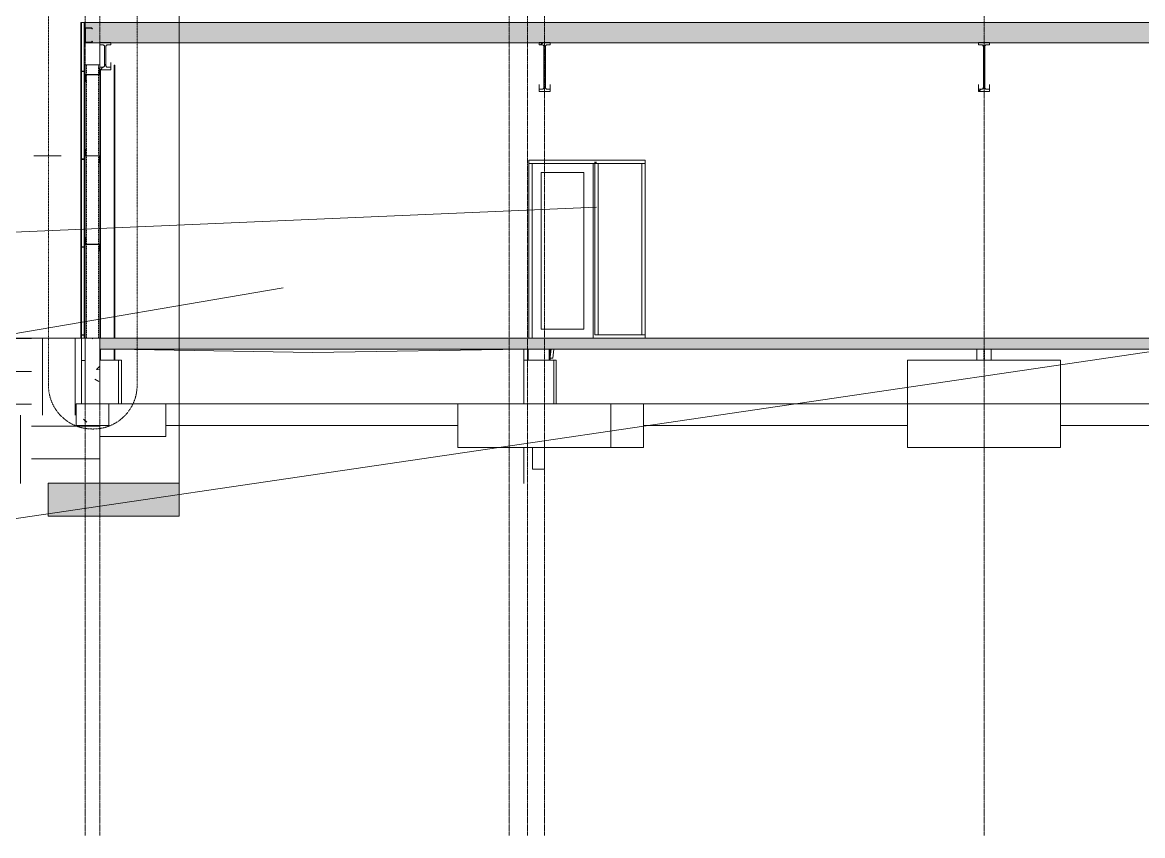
# Model space of a CAD drawing. Header units: inches. Extents: x 21386 to 98862, y -290 to 853.
# Drawn here: x 27884 to 28499, y -273 to 173 of the extents above; entities that cross this region are included whole.
import ezdxf

# ---------------------------------------------------------------- set-up
doc = ezdxf.new("R2010")
doc.units = ezdxf.units.IN
doc.header["$MEASUREMENT"] = 0
for name, pattern in [('Dash Dot 3_16_', [0.3125, 0.1875, -0.0625, 0, -0.0625]), ('Grid Line 1_2_', [0.875, 0.5, -0.125, 0.125, -0.125]), ('Hidden 1_8_', [0.1875, 0.125, -0.0625])]:
    doc.linetypes.add(name, pattern=pattern)
for name, color, linetype, lineweight in [('A-ANNO-IDEN', 131, 'Continuous', 9), ('A-ANNO-SYMB', 150, 'Continuous', 9), ('A-CLNG', 13, 'Continuous', 13), ('A-CLNG-PATT', 13, 'Continuous', 25), ('A-DETL', 90, 'Continuous', 70), ('A-DOOR', 31, 'Continuous', 13), ('A-FLOR', 192, 'Continuous', 13), ('A-FLOR-LEVL', 51, 'Continuous', 9), ('A-FLOR-PATT', 8, 'Continuous', 25), ('A-GLAZ-CURT', 52, 'Continuous', 13), ('A-GLAZ-CWMG', 51, 'Continuous', 13), ('A-WALL', 113, 'Continuous', 13), ('A-WALL-PATT', 111, 'Continuous', 25), ('C-TOPO', 7, 'Continuous', 13), ('E-POWR-CNDT', 130, 'Continuous', 13), ('G-ANNO-SYMB', 111, 'Continuous', 9), ('I-WALL', 2, 'Continuous', 13), ('L-SITE-WALL', 31, 'Continuous', 13), ('S-BEAM', 12, 'Continuous', 13), ('S-COLS', 52, 'Continuous', 13), ('S-FNDN', 32, 'Continuous', 13), ('S-GRID', 1, 'Continuous', 9)]:
    doc.layers.add(name, color=color, linetype=linetype, lineweight=lineweight)
pattern_1 = [(50, (22033.27, 107.706), (55.0854, -4.8198), [5.76, -63.36]), (355, (22033.27, 107.706), (-10.6557, 57.7685), [4.608, -50.688]), (100.451, (22037.863, 107.305), (44.4295, 52.9487), [4.895, -53.848]), (46.184, (22033.27, 123.066), (81.9644, -12.712), [8.64, -95.04]), (96.636, (22040.1, 122.01), (71.7815, 74.8124), [7.343, -80.772]), (351.184, (22033.27, 123.07), (71.782, 74.8124), [6.912, -76.032]), (21, (22040.95, 119.226), (45.842, -30.9215), [5.76, -63.36]), (326, (22040.95, 119.226), (18.687, 55.6915), [4.608, -50.688]), (71.451, (22044.77, 116.65), (64.529, 24.77), [4.895, -53.848]), (37.5, (22033.272, 107.706), (0.9339, 25.5668), [2.534, -47.539, 2.534, -48.922, -50.88]), (37.5, (22033.272, 107.706), (0.9339, 25.5668), [-101.53, 2.534, -48.346]), (7.5, (22033.272, 107.706), (20.20404, 30.2913), [2.534, -26.803, 2.534, -46.387, -19.392]), (7.5, (22033.272, 107.706), (20.20404, 30.2913), [-78.259, 2.534, -16.858]), (327.5, (22016.146, 107.706), (40.9978, -1.7324), [2.534, -16.666, 2.534, -57.37, -79.488]), (327.5, (22016.146, 107.706), (40.9978, -1.7324), [-79.104, 2.534, -76.954]), (317.5, (22008.466, 107.706), (44.7889, 7.6878), [2.534, -22.426, 2.534, -37.248, -56.448]), (317.5, (22008.466, 107.706), (44.7889, 7.6878), [-64.742, 2.534, -53.914])]
pattern_2 = [(45, (22033.272, 107.706), (-19.007, 19.007), []), (45, (22033.272, 136.506), (-19.007, 19.007), [])]

# ---------------------------------------------------------------- blocks, each defined once
blk = doc.blocks.new('Struct_Xcel_Sports Complex_rvt-2-Building Section - North_South looking East _ Clinic')
at = {"layer": 'A-FLOR-PATT', "lineweight": 9}
h = blk.add_hatch(dxfattribs=at)
h.set_pattern_fill('FP_25', color=256, style=0, pattern_type=2)
h.set_pattern_definition(pattern_1)
h.paths.add_polyline_path([(22104.33, -6), (22790.8, -6), (22790.8, 0), (20899.55, 0), (20899.55, -6), (21949.41, -6)], flags=0)
at = {"layer": 'A-WALL-PATT', "lineweight": 9}
h = blk.add_hatch(dxfattribs=at)
h.set_pattern_fill('FP_25', color=8, style=0, pattern_type=2)
h.set_pattern_definition(pattern_1)
h.paths.add_polyline_path([(20891.55, -36), (20899.55, -36), (20899.55, 0), (20891.55, 0), (20891.55, -1.69)], flags=0)
at = {"layer": 'S-FNDN', "lineweight": 9}
h = blk.add_hatch(dxfattribs=at)
h.set_pattern_fill('FP_25', color=8, style=0, pattern_type=2)
h.set_pattern_definition(pattern_1)
h.paths.add_polyline_path([(20886.55, -48), (20904.55, -48), (20904.55, -36), (20886.55, -36)], flags=0)
at = {"layer": 'A-FLOR', "color": 7}
for p, q in [((20899.55, 0), (20899.55, -6)), ((22790.8, 0), (20899.55, 0)), ((20899.55, -6), (22790.8, -6))]:
    blk.add_line(p, q, dxfattribs=at)
at = {"layer": 'A-FLOR', "color": 8, "lineweight": 9}
for p in [(20907.8, -6.13), (21132.3, -6)]:
    blk.add_line(p, (21016.43, -7.78), dxfattribs=at)
at = {"layer": 'L-SITE-WALL', "color": 7}
for p, q in [((20899.55, 0), (20891.55, 0)), ((20891.55, 0), (20891.55, -36)), ((20899.55, -36), (20899.55, 0)), ((20891.55, -36), (20899.55, -36))]:
    blk.add_line(p, q, dxfattribs=at)
at = {"layer": 'L-SITE-WALL', "color": 8, "lineweight": 9}
blk.add_line((21132.3, -36), (21132.3, -6), dxfattribs=at)
at = {"layer": 'S-FNDN', "color": 8, "lineweight": 9}
for p, q in [((20899.55, -12), (20909.8, -12)), ((20909.8, -12), (20909.8, -36)), ((20909.8, -12), (20911.55, -12)), ((20911.55, -36), (20911.55, -12)), ((21132.3, -12), (21148.8, -12)), ((21148.8, -12), (21150.05, -12)), ((21148.8, -36), (21148.8, -12)), ((21150.05, -36), (21150.05, -12)), ((21343.05, -12), (21427.05, -12)), ((21343.05, -36), (21343.05, -12)), ((21427.05, -36), (21427.05, -12)), ((20904.55, -36), (20935.8, -36)), ((20935.8, -36), (21096.05, -36)), ((20935.8, -54), (20935.8, -36)), ((21096.05, -36), (21180.05, -36)), ((21096.05, -36), (21096.05, -60)), ((21180.05, -36), (21198.05, -36)), ((21180.05, -60), (21180.05, -36)), ((21198.05, -36), (21343.05, -36)), ((21198.05, -60), (21198.05, -36)), ((21343.05, -60), (21343.05, -36)), ((21427.05, -36), (21343.05, -36)), ((21427.05, -36), (21584.3, -36)), ((21427.05, -60), (21427.05, -36)), ((21096.05, -48), (20935.8, -48)), ((21343.05, -48), (21198.05, -48)), ((21584.3, -48), (21427.05, -48)), ((20935.8, -54), (20899.55, -54)), ((21180.05, -60), (21096.05, -60)), ((21198.05, -60), (21180.05, -60)), ((21427.05, -60), (21343.05, -60))]:
    blk.add_line(p, q, dxfattribs=at)
at = {"layer": 'S-FNDN', "color": 7}
for p, q in [((20904.55, -36), (20886.55, -36)), ((20886.55, -36), (20886.55, -48)), ((20904.55, -48), (20904.55, -36)), ((20886.55, -48), (20904.55, -48))]:
    blk.add_line(p, q, dxfattribs=at)
blk = doc.blocks.new('W-Wide Flange-Column - B1_E-1528731-Building Section - North_South looking East _ Clinic')
at = {"layer": 'S-COLS', "color": 8, "linetype": 'Hidden 1_8_', "lineweight": 9}
for p, q in [((21384.9, -12), (21384.9, -6)), ((21385.21, -6), (21385.21, -12))]:
    blk.add_line(p, q, dxfattribs=at)
blk = doc.blocks.new('W-Wide Flange - 2_-3_ deep-V36-Building Section - North_South looking East _ Clinic')
at = {"layer": 'S-BEAM', "lineweight": 9}
h = blk.add_hatch(dxfattribs=at)
h.set_pattern_fill('FP_17', color=8, style=0, pattern_type=2)
h.set_pattern_definition(pattern_2)
h.paths.add_polyline_path([(21382.05, 135.4), (21388.05, 135.4), (21388.05, 136.76), (21386.12, 136.78), (21385.76, 136.96), (21385.52, 137.27), (21385.43, 137.65), (21385.45, 160.37), (21385.62, 160.73), (21385.93, 160.97), (21386.32, 161.06), (21388.05, 161.06), (21388.05, 162.42), (21382.05, 162.42), (21382.05, 161.06), (21383.99, 161.04), (21384.34, 160.87), (21384.59, 160.56), (21384.68, 160.17), (21384.66, 137.45), (21384.48, 137.1), (21384.17, 136.85), (21383.79, 136.76), (21382.05, 136.76)], flags=0)
at = {"layer": 'S-BEAM', "color": 7}
for p, q in [((21388.05, 162.42), (21382.05, 162.42)), ((21382.05, 162.42), (21382.05, 161.06)), ((21382.05, 161.06), (21383.79, 161.06)), ((21384.68, 160.17), (21384.68, 137.65)), ((21385.43, 137.65), (21385.43, 160.17)), ((21386.32, 161.06), (21388.05, 161.06)), ((21388.05, 161.06), (21388.05, 162.42)), ((21383.79, 136.76), (21382.05, 136.76)), ((21382.05, 136.76), (21382.05, 135.4)), ((21382.05, 135.4), (21388.05, 135.4)), ((21388.05, 136.76), (21386.32, 136.76)), ((21388.05, 135.4), (21388.05, 136.76))]:
    blk.add_line(p, q, dxfattribs=at)
at = {"layer": 'S-BEAM', "color": 8, "lineweight": 9}
for p, q in [((21382.05, 139.3), (21382.05, 136.76)), ((21388.05, 136.76), (21388.05, 139.3))]:
    blk.add_line(p, q, dxfattribs=at)
at = {"layer": 'S-BEAM', "color": 7, "flags": 128}
for points in [[(21383.79, 161.06), (21383.99, 161.04), (21384.17, 160.97), (21384.34, 160.87), (21384.48, 160.73), (21384.59, 160.56), (21384.66, 160.37), (21384.68, 160.17)], [(21385.43, 160.17), (21385.45, 160.37), (21385.52, 160.56), (21385.62, 160.73), (21385.76, 160.87), (21385.93, 160.97), (21386.12, 161.04), (21386.32, 161.06)], [(21384.68, 137.65), (21384.66, 137.45), (21384.59, 137.27), (21384.48, 137.1), (21384.34, 136.96), (21384.17, 136.85), (21383.99, 136.78), (21383.79, 136.76)], [(21386.32, 136.76), (21386.12, 136.78), (21385.93, 136.85), (21385.76, 136.96), (21385.62, 137.1), (21385.52, 137.27), (21385.45, 137.45), (21385.43, 137.65)]]:
    blk.add_lwpolyline(points, dxfattribs=at)
blk = doc.blocks.new('W-Wide Flange - 2_-3_ deep-V37-Building Section - North_South looking East _ Clinic')
at = {"layer": 'S-BEAM', "lineweight": 9}
h = blk.add_hatch(dxfattribs=at)
h.set_pattern_fill('FP_17', color=8, style=0, pattern_type=2)
h.set_pattern_definition(pattern_2)
h.paths.add_polyline_path([(21140.8, 135.4), (21146.8, 135.4), (21146.8, 136.76), (21144.87, 136.78), (21144.51, 136.96), (21144.27, 137.27), (21144.18, 137.65), (21144.2, 160.37), (21144.37, 160.73), (21144.68, 160.97), (21145.07, 161.06), (21146.8, 161.06), (21146.8, 162.42), (21140.8, 162.42), (21140.8, 161.06), (21142.74, 161.04), (21143.09, 160.87), (21143.34, 160.56), (21143.43, 160.17), (21143.41, 137.45), (21143.23, 137.1), (21142.92, 136.85), (21142.54, 136.76), (21140.8, 136.76)], flags=0)
at = {"layer": 'S-BEAM', "color": 7}
for p, q in [((21146.8, 162.42), (21140.8, 162.42)), ((21140.8, 162.42), (21140.8, 161.06)), ((21140.8, 161.06), (21142.54, 161.06)), ((21143.43, 160.17), (21143.43, 137.65)), ((21144.18, 137.65), (21144.18, 160.17)), ((21145.07, 161.06), (21146.8, 161.06)), ((21146.8, 161.06), (21146.8, 162.42)), ((21142.54, 136.76), (21140.8, 136.76)), ((21140.8, 136.76), (21140.8, 135.4)), ((21140.8, 135.4), (21146.8, 135.4)), ((21146.8, 136.76), (21145.07, 136.76)), ((21146.8, 135.4), (21146.8, 136.76))]:
    blk.add_line(p, q, dxfattribs=at)
at = {"layer": 'S-BEAM', "color": 8, "lineweight": 9}
for p, q in [((21140.8, 139.3), (21140.8, 136.76)), ((21146.8, 136.76), (21146.8, 139.3))]:
    blk.add_line(p, q, dxfattribs=at)
at = {"layer": 'S-BEAM', "color": 7, "flags": 128}
for points in [[(21142.54, 161.06), (21142.74, 161.04), (21142.92, 160.97), (21143.09, 160.87), (21143.23, 160.73), (21143.34, 160.56), (21143.41, 160.37), (21143.43, 160.17)], [(21144.18, 160.17), (21144.2, 160.37), (21144.27, 160.56), (21144.37, 160.73), (21144.51, 160.87), (21144.68, 160.97), (21144.87, 161.04), (21145.07, 161.06)], [(21143.43, 137.65), (21143.41, 137.45), (21143.34, 137.27), (21143.23, 137.1), (21143.09, 136.96), (21142.92, 136.85), (21142.74, 136.78), (21142.54, 136.76)], [(21145.07, 136.76), (21144.87, 136.78), (21144.68, 136.85), (21144.51, 136.96), (21144.37, 137.1), (21144.27, 137.27), (21144.2, 137.45), (21144.18, 137.65)]]:
    blk.add_lwpolyline(points, dxfattribs=at)
blk = doc.blocks.new('Girt_C - 10_D-1401750-Building Section - North_South looking East _ Clinic')
at = {"layer": 'S-BEAM', "color": 8, "lineweight": 9}
for p, q in [((21171.24, 96.68), (21172.24, 96.68)), ((21171.24, 96.2), (21172.24, 96.2))]:
    blk.add_line(p, q, dxfattribs=at)
blk = doc.blocks.new('W-Wide Flange - 1_-5_-1401438-Building Section - North_South looking East _ Clinic')
at = {"layer": 'S-BEAM', "lineweight": 9}
h = blk.add_hatch(dxfattribs=at)
h.set_pattern_fill('FP_17', color=8, style=0, pattern_type=2)
h.set_pattern_definition(pattern_2)
h.paths.add_polyline_path([(20903.67, 147.41), (20905.55, 147.41), (20905.55, 148.77), (20903.62, 148.79), (20903.26, 148.97), (20903.02, 149.28), (20902.93, 149.67), (20902.95, 160.37), (20903.12, 160.73), (20903.43, 160.97), (20903.82, 161.06), (20905.55, 161.06), (20905.55, 162.42), (20899.55, 162.42), (20899.55, 161.06), (20901.49, 161.04), (20901.84, 160.87), (20902.09, 160.56), (20902.18, 160.17), (20902.16, 149.46), (20901.98, 149.11), (20901.67, 148.86), (20901.29, 148.77), (20899.55, 148.77), (20899.55, 147.41)], flags=0)
at = {"layer": 'S-BEAM', "color": 7}
for p, q in [((20905.55, 162.42), (20899.55, 162.42)), ((20899.55, 162.42), (20899.55, 161.06)), ((20899.55, 161.06), (20901.29, 161.06)), ((20902.18, 160.17), (20902.18, 149.66)), ((20902.93, 149.66), (20902.93, 160.17)), ((20903.82, 161.06), (20905.55, 161.06)), ((20905.55, 161.06), (20905.55, 162.42)), ((20901.29, 148.77), (20899.55, 148.77)), ((20899.55, 148.77), (20899.55, 147.41)), ((20905.55, 148.77), (20903.82, 148.77)), ((20905.55, 147.41), (20905.55, 148.77)), ((20899.55, 147.41), (20905.55, 147.41))]:
    blk.add_line(p, q, dxfattribs=at)
at = {"layer": 'S-BEAM', "color": 8, "lineweight": 9}
for p, q in [((20899.55, 151.31), (20899.55, 148.77)), ((20905.55, 148.77), (20905.55, 151.31))]:
    blk.add_line(p, q, dxfattribs=at)
at = {"layer": 'S-BEAM', "color": 7, "flags": 128}
for points in [[(20901.29, 161.06), (20901.49, 161.04), (20901.67, 160.97), (20901.84, 160.87), (20901.98, 160.73), (20902.09, 160.56), (20902.16, 160.37), (20902.18, 160.17)], [(20902.93, 160.17), (20902.95, 160.37), (20903.02, 160.56), (20903.12, 160.73), (20903.26, 160.87), (20903.43, 160.97), (20903.62, 161.04), (20903.82, 161.06)], [(20902.18, 149.66), (20902.16, 149.46), (20902.09, 149.28), (20901.98, 149.11), (20901.84, 148.97), (20901.67, 148.86), (20901.49, 148.79), (20901.29, 148.77)], [(20903.82, 148.77), (20903.62, 148.79), (20903.43, 148.86), (20903.26, 148.97), (20903.12, 149.11), (20903.02, 149.28), (20902.95, 149.46), (20902.93, 149.66)]]:
    blk.add_lwpolyline(points, dxfattribs=at)
blk = doc.blocks.new('columns and girder2 - one-1334686-Building Section - North_South looking East _ Clinic')
at = {"layer": 'S-BEAM', "color": 8, "lineweight": 9}
for p, q in [((21147.32, -6), (21146.8, -10.32)), ((21148.24, -10.9), (21148.83, -6)), ((21146.8, -10.9), (21148.24, -10.9))]:
    blk.add_line(p, q, dxfattribs=at)
blk = doc.blocks.new('Girt_Z - 8_D-1789509-Building Section - North_South looking East _ Clinic')
at = {"layer": 'S-BEAM', "color": 7}
for p, q in [((20892.13, 55.3), (20891.55, 54.82)), ((20891.55, 54.82), (20891.55, 51.45)), ((20891.55, 51.45), (20899.37, 51.45)), ((20891.66, 54.77), (20892.2, 55.22)), ((20891.66, 51.63), (20891.66, 54.77)), ((20899.37, 51.55), (20891.74, 51.55)), ((20892.2, 55.22), (20892.13, 55.3)), ((20899.44, 51.37), (20899.44, 48.48)), ((20899.55, 48.43), (20899.55, 51.37)), ((20899.44, 48.48), (20898.91, 48.03)), ((20898.91, 48.03), (20898.98, 47.95)), ((20898.98, 47.95), (20899.55, 48.43))]:
    blk.add_line(p, q, dxfattribs=at)
for centre, radius, start, end in [((20891.74, 51.63), 0.0782, 183.04236, 270), ((20899.37, 51.37), 0.188, 0, 90), ((20899.37, 51.37), 0.0782, 2.12272, 90)]:
    blk.add_arc(centre, radius, start, end, dxfattribs=at)
blk = doc.blocks.new('Girt_Z - 8_D-1933048-Building Section - North_South looking East _ Clinic')
at = {"layer": 'S-BEAM', "color": 7}
for p, q in [((20892.13, 103.68), (20891.55, 103.2)), ((20891.55, 103.2), (20891.55, 100.26)), ((20891.66, 103.14), (20892.2, 103.59)), ((20891.66, 100.25), (20891.66, 103.14)), ((20899.55, 100.18), (20891.74, 100.18)), ((20891.74, 100.07), (20899.37, 100.07)), ((20892.2, 103.59), (20892.13, 103.68)), ((20899.44, 100), (20899.44, 96.86)), ((20899.55, 96.8), (20899.55, 100.18)), ((20899.44, 96.86), (20898.91, 96.41)), ((20898.91, 96.41), (20898.98, 96.32)), ((20898.98, 96.32), (20899.55, 96.8))]:
    blk.add_line(p, q, dxfattribs=at)
for centre, radius, start, end in [((20891.74, 100.26), 0.188, 180, 270), ((20891.74, 100.26), 0.0782, 182.12272, 270), ((20899.37, 99.99), 0.0782, 3.04236, 90)]:
    blk.add_arc(centre, radius, start, end, dxfattribs=at)
blk = doc.blocks.new('Girt_C - 8_D-1933049-Building Section - North_South looking East _ Clinic')
at = {"layer": 'S-BEAM', "color": 8, "lineweight": 9}
blk.add_line((20891.55, 170.68), (20891.55, 170.24), dxfattribs=at)
at = {"layer": 'S-BEAM', "color": 7}
for p, q in [((20891.55, 170.24), (20891.55, 162.61)), ((20891.66, 162.61), (20891.66, 170.24)), ((20895.05, 170.43), (20891.74, 170.43)), ((20891.74, 170.32), (20895, 170.32)), ((20895, 170.32), (20895.45, 169.79)), ((20895.53, 169.86), (20895.05, 170.43)), ((20895.45, 169.79), (20895.53, 169.86)), ((20895, 162.53), (20891.74, 162.53)), ((20891.74, 162.42), (20895.05, 162.42)), ((20895.45, 163.07), (20895, 162.53)), ((20895.05, 162.42), (20895.54, 163)), ((20895.54, 163), (20895.45, 163.07))]:
    blk.add_line(p, q, dxfattribs=at)
at = {"layer": 'S-BEAM', "color": 7, "flags": 128}
for points in [[(20891.74, 170.43), (20891.67, 170.42), (20891.61, 170.38), (20891.57, 170.31), (20891.55, 170.24)], [(20891.66, 170.24), (20891.67, 170.28), (20891.7, 170.31), (20891.74, 170.32)], [(20891.55, 162.61), (20891.57, 162.54), (20891.61, 162.48), (20891.67, 162.44), (20891.74, 162.42)], [(20891.74, 162.53), (20891.7, 162.55), (20891.67, 162.57), (20891.66, 162.61)]]:
    blk.add_lwpolyline(points, dxfattribs=at)
blk = doc.blocks.new('C-Channel-Column - C8X13_7-1780346-Building Section - North_South looking East _ Clinic')
at = {"layer": 'S-COLS', "color": 8, "linetype": 'Hidden 1_8_', "lineweight": 9}
for p, q in [((20892.27, 144.8), (20892.27, 150.05)), ((20898.84, 144.79), (20898.84, 150.05)), ((20892.27, 100.17), (20892.27, 144.7)), ((20898.84, 100.18), (20898.84, 144.69)), ((20892.27, 51.55), (20892.27, 100.07)), ((20898.84, 51.55), (20898.84, 100.08)), ((20892.27, 0), (20892.27, 51.45)), ((20898.84, 0), (20898.84, 51.45))]:
    blk.add_line(p, q, dxfattribs=at)
blk = doc.blocks.new('Rectangular Mullion - Profile_Polycarbonate_Upper and left-1784084-Building Section - North_South looking East _ Clinic')
at = {"layer": 'A-GLAZ-CWMG', "color": 7}
for p, q in [((20891.55, 173.43), (20889.05, 173.43)), ((20889.05, 173.43), (20889.05, 170.68)), ((20889.12, 170.74), (20889.12, 173.37)), ((20889.12, 173.37), (20891.49, 173.37)), ((20891.49, 173.37), (20891.49, 170.74)), ((20891.55, 170.68), (20891.55, 173.43)), ((20889.05, 170.68), (20889.48, 170.68)), ((20889.42, 170.74), (20889.12, 170.74)), ((20889.48, 170.93), (20889.42, 170.93)), ((20889.42, 170.93), (20889.42, 170.74)), ((20889.48, 170.68), (20889.48, 170.93)), ((20891.12, 170.93), (20891.05, 170.93)), ((20891.05, 170.93), (20891.05, 170.68)), ((20891.05, 170.68), (20891.55, 170.68)), ((20891.12, 170.74), (20891.12, 170.93)), ((20891.49, 170.74), (20891.12, 170.74))]:
    blk.add_line(p, q, dxfattribs=at)
at = {"layer": 'A-GLAZ-CWMG', "color": 8, "lineweight": 9}
for p, q in [((20889.42, 173.27), (20889.12, 173.27)), ((20889.42, 170.93), (20889.42, 173.38)), ((20891.12, 170.93), (20891.12, 173.37)), ((20891.49, 173.27), (20891.12, 173.27)), ((20889.42, 170.74), (20889.42, 170.93)), ((20891.12, 170.74), (20891.12, 170.93))]:
    blk.add_line(p, q, dxfattribs=at)
at = {"layer": 'A-GLAZ-CWMG', "color": 10, "lineweight": 9}
for p, q in [((20889.48, 170.93), (20889.48, 173.37)), ((20891.05, 170.93), (20891.05, 173.37))]:
    blk.add_line(p, q, dxfattribs=at)
blk = doc.blocks.new('Girt_Z - 8_D-1790185-Building Section - North_South looking East _ Clinic')
at = {"layer": 'S-BEAM', "color": 7}
for p, q in [((20898.98, 148.29), (20898.91, 148.21)), ((20898.91, 148.21), (20899.44, 147.76)), ((20899.55, 147.81), (20898.98, 148.29)), ((20899.44, 147.76), (20899.44, 144.87)), ((20899.55, 144.88), (20899.55, 147.81)), ((20899.37, 144.8), (20891.55, 144.8)), ((20891.55, 144.8), (20891.55, 141.42)), ((20891.66, 141.47), (20891.66, 144.61)), ((20892.2, 141.02), (20891.66, 141.47)), ((20891.74, 144.69), (20899.37, 144.69)), ((20891.55, 141.42), (20892.13, 140.94)), ((20892.13, 140.94), (20892.2, 141.02))]:
    blk.add_line(p, q, dxfattribs=at)
for centre, radius, start, end in [((20891.74, 144.61), 0.0782, 90, 176.95764), ((20899.37, 144.88), 0.188, 270, 0), ((20899.37, 144.88), 0.0782, 270, 357.87728)]:
    blk.add_arc(centre, radius, start, end, dxfattribs=at)
blk = doc.blocks.new('Door_Single_Storefront - one-1980270-Building Section - North_South looking East _ Clinic')
at = {"layer": 'A-DOOR', "color": 8, "lineweight": 9}
for p, q in [((21170.37, 0), (21170.37, 96)), ((21141.93, 5), (21141.93, 91)), ((21141.93, 91), (21165.37, 91)), ((21165.37, 91), (21165.37, 5)), ((21165.37, 5), (21141.93, 5))]:
    blk.add_line(p, q, dxfattribs=at)
blk = doc.blocks.new('System Panel - Interior Glazing-1980142-Building Section - North_South looking East _ Clinic')
at = {"layer": 'A-GLAZ-CURT', "color": 8, "lineweight": 9}
blk.add_line((21197.18, 1.75), (21197.18, 96), dxfattribs=at)
blk = doc.blocks.new('Rectangular Mullion - Interior 1_75_ x 4_5_-1980139-Building Section - North_South looking East _ Clinic')
at = {"layer": 'A-GLAZ-CWMG', "color": 8, "lineweight": 9}
for p, q in [((21198.93, 97.75), (21172.24, 97.75)), ((21172.24, 96), (21198.93, 96)), ((21198.93, 97.75), (21198.93, 96))]:
    blk.add_line(p, q, dxfattribs=at)
blk = doc.blocks.new('Rectangular Mullion - Interior 1_75_ x 4_5_-1980268-Building Section - North_South looking East _ Clinic')
at = {"layer": 'A-GLAZ-CWMG', "color": 8, "lineweight": 9}
for q in [(21172.24, 1.75), (21198.93, 0)]:
    blk.add_line((21198.93, 1.75), q, dxfattribs=at)
blk = doc.blocks.new('Rectangular Mullion - Interior 1_75_ x 4_5_-1980081-Building Section - North_South looking East _ Clinic')
at = {"layer": 'A-GLAZ-CWMG', "color": 8, "lineweight": 9}
for p, q in [((21135.18, 96), (21136.93, 96)), ((21135.18, 96), (21135.18, 0)), ((21136.93, 0), (21136.93, 96))]:
    blk.add_line(p, q, dxfattribs=at)
blk = doc.blocks.new('Rectangular Mullion - Interior 1_75_ x 4_5_-V43-Building Section - North_South looking East _ Clinic')
at = {"layer": 'A-GLAZ-CWMG', "color": 8, "lineweight": 9}
for p, q in [((21171.37, 96), (21173.12, 96)), ((21171.37, 96), (21171.37, 1.75)), ((21173.12, 1.75), (21173.12, 96)), ((21173.12, 1.75), (21171.37, 1.75))]:
    blk.add_line(p, q, dxfattribs=at)
blk = doc.blocks.new('Rectangular Mullion - Interior 1_75_ x 4_5_-1214150-Building Section - North_South looking East _ Clinic')
at = {"layer": 'A-GLAZ-CWMG', "color": 8, "lineweight": 9}
for p, q in [((21135.18, 96), (21135.18, 97.75)), ((21171.24, 97.75), (21135.18, 97.75)), ((21135.18, 96), (21171.24, 96))]:
    blk.add_line(p, q, dxfattribs=at)
blk = doc.blocks.new('Section - 3_32_ x 3_8_-18514-Building Section - North_South looking East _ Clinic')
at = {"layer": 'G-ANNO-SYMB'}
blk.add_hatch(color=256, dxfattribs=at).paths.add_polyline_path([(22320.83, -79.66), (22248.83, -79.66), (22248.83, -97.66), (22320.83, -97.66)], flags=0)
for p, q in [((22248.83, -97.66), (22248.83, -79.66)), ((22248.83, -79.66), (22320.83, -79.66)), ((22320.83, -79.66), (22320.83, -97.66)), ((22320.83, -97.66), (22248.83, -97.66))]:
    blk.add_line(p, q, dxfattribs=at)

msp = doc.modelspace()

# ---------------------------------------------------------------- hatches: boundary and pattern name
at = {"layer": 'A-CLNG-PATT', "lineweight": 9}
h = msp.add_hatch(dxfattribs=at)
h.set_pattern_fill('FP_21', color=8, style=0, pattern_type=2)
h.set_pattern_definition([(161.57, (22034.232, 108.666), (-7.6802237, -0.0009796), [0, -54.643, 6.067, 0]), (18.43, (22032.312, 108.666), (-7.6802237, 0.0009796), [0, -54.643, 6.067, 0]), (108.43, (22034.232, 108.666), (3.8382953, -19.2013653), [18.211, -42.499]), (71.57, (22032.312, 108.666), (3.8382953, 19.2013653), [18.211, -42.499])])
h.paths.add_polyline_path([(28880.56, 162.17), (29813.81, 162.17), (29813.81, 173.3), (27918.81, 173.3), (27918.81, 162.17), (28879.84, 162.17)], flags=0)
at = {"layer": 'A-WALL-PATT', "lineweight": 9}
h = msp.add_hatch(dxfattribs=at)
h.set_pattern_fill('FP_24', color=8, style=0, pattern_type=2)
h.set_pattern_definition([(90, (20797.8, 98.25), (-193, -193), [48, -145]), (180, (20797.8, 98.25), (-2e-14, -193), [96, -97]), (270, (20701.8, 146.25), (-193, -193), [48, -145]), (180, (20797.8, 146.25), (-2e-14, -193), [96, -97]), (270, (20701.3, 146.25), (-193, -193), [48, -145]), (180, (20701.3, 146.25), (-2e-14, -193), [96, -97]), (90, (20605.3, 98.25), (-193, -193), [48, -145]), (180, (20701.3, 98.25), (-2e-14, -193), [96, -97]), (90, (20750.05, 146.5), (-193, -193), [48, -145]), (180, (20798.18, 146.5), (-2e-14, -193), [48.125, -144.875]), (180, (20798.18, 194.5), (-2e-14, -193), [48.125, -144.875]), (90, (20653.55, 146.5), (-193, -193), [48, -145]), (180, (20749.55, 146.5), (-2e-14, -193), [96, -97]), (270, (20749.55, 194.5), (-193, -193), [48, -145]), (180, (20749.55, 194.5), (-2e-14, -193), [96, -97]), (180, (20653.05, 146.5), (-2e-14, -193), [48, -145]), (270, (20653.05, 194.5), (-193, -193), [48, -145]), (180, (20653.05, 194.5), (-2e-14, -193), [48, -145]), (90, (20797.8, 194.75), (-193, -193), [48, -145]), (180, (20797.8, 194.75), (-2e-14, -193), [96, -97]), (270, (20701.8, 242.75), (-193, -193), [48, -145]), (180, (20797.8, 242.75), (-2e-14, -193), [96, -97]), (270, (20701.3, 242.75), (-193, -193), [48, -145]), (180, (20701.3, 242.75), (-2e-14, -193), [96, -97]), (90, (20605.3, 194.75), (-193, -193), [48, -145]), (180, (20701.3, 194.75), (-2e-14, -193), [96, -97]), (90, (20750.05, 243), (-193, -193), [48, -145]), (180, (20798.18, 243), (-2e-14, -193), [48.125, -144.875]), (180, (20798.18, 291), (-2e-14, -193), [48.125, -144.875]), (90, (20653.55, 243), (-193, -193), [48, -145]), (180, (20749.55, 243), (-2e-14, -193), [96, -97]), (270, (20749.55, 291), (-193, -193), [48, -145]), (180, (20749.55, 291), (-2e-14, -193), [96, -97]), (180, (20653.05, 243), (-2e-14, -193), [48, -145]), (270, (20653.05, 291), (-193, -193), [48, -145]), (180, (20653.05, 291), (-2e-14, -193), [48, -145])])
h.paths.add_polyline_path([(27918.81, 0), (27918.81, 150.05), (27926.81, 150.05), (27926.81, 162.17), (27918.81, 162.17), (27918.75, 170.68), (27918.38, 170.74), (27918.31, 173.37), (27916.74, 173.3), (27916.68, 170.74), (27916.31, 170.68), (27916.31, 0), (27918.31, 0)], flags=0)
h.paths.add_polyline_path([(27918.38, 173.27), (27918.75, 173.3), (27918.75, 173.37), (27918.38, 173.3), (27918.38, 173.28)], flags=0)
h.paths.add_polyline_path([(27916.38, 173.27), (27916.68, 173.33), (27916.68, 173.37), (27916.38, 173.3)], flags=0)
h = msp.add_hatch(dxfattribs=at)
h.set_pattern_fill('FP_19', color=8, style=0, pattern_type=2)
h.set_pattern_definition([(0, (22033.272, 107.706), (0, 24), []), (90, (22033.272, 107.706), (-24, 1e-15), [])])
h.paths.add_polyline_path([(27916.81, -36), (27918.81, -36), (27918.81, 0), (27916.81, 0), (27916.81, -1.69)], flags=0)
at = {"layer": 'C-TOPO', "lineweight": 9}
h = msp.add_hatch(dxfattribs=at)
h.set_pattern_fill('FP_18', color=8, style=0, pattern_type=2)
h.set_pattern_definition([(0, (22033.27, 107.706), (48, 48), [48, -48]), (0, (22033.27, 125.706), (48, 48), [48, -48]), (0, (22033.27, 143.706), (48, 48), [48, -48]), (90, (22039.27, 149.706), (-48, 48), [48, -48]), (90, (22057.27, 149.706), (-48, 48), [48, -48]), (90, (22075.27, 149.706), (-48, 48), [48, -48])])
h.paths.add_polyline_path([(27668.9, -79.81), (27926.81, -79.81), (27926.81, -48), (27913.81, -48), (27913.81, -36), (27916.81, -36), (27916.81, 0), (27582.36, 0), (27582.36, -79.81), (27658.81, -79.81)], flags=0)

# ---------------------------------------------------------------- linework, layer by layer
at = {"layer": 'A-ANNO-IDEN', "color": 153}
for p, q in [((28199.49, 71.87), (27545.31, 43.79)), ((28742.8, 27.68), (27523.35, -151.5)), ((28027.58, 27.68), (27545.31, -54.92))]:
    msp.add_line(p, q, dxfattribs=at)
at = {"layer": 'A-ANNO-SYMB', "linetype": 'Dash Dot 3_16_'}
for p, q in [((27898.62, 188.36), (27898.62, -25.88)), ((27947.3, -25.88), (27947.3, 188.36)), ((27922.62, -49.88), (27923.3, -49.88))]:
    msp.add_line(p, q, dxfattribs=at)
for centre, start, end in [((27922.62, -25.88), 180, 270), ((27923.3, -25.88), 270, 360)]:
    msp.add_arc(centre, 24, start, end, dxfattribs=at)
at = {"layer": 'A-CLNG', "color": 7}
for p, q in [((29813.81, 173.3), (27918.81, 173.3)), ((27918.81, 173.3), (27918.81, 170.28)), ((27918.81, 170.24), (27918.81, 162.17)), ((27918.81, 162.17), (28875.81, 162.17))]:
    msp.add_line(p, q, dxfattribs=at)
at = {"layer": 'A-DETL', "color": 8, "lineweight": 9}
msp.add_line((27905.53, 100.12), (27890.53, 100.12), dxfattribs=at)
at = {"layer": 'A-FLOR-LEVL', "linetype": 'Grid Line 1_2_'}
msp.add_line((27388.86, 0), (30688.15, 0), dxfattribs=at)
at = {"layer": 'A-WALL', "color": 7}
for p, q in [((27918.31, 173.37), (27916.74, 173.37)), ((27916.74, 173.37), (27916.74, 0.06)), ((27918.31, 0.06), (27918.31, 173.37)), ((27916.74, 0.06), (27918.31, 0.06))]:
    msp.add_line(p, q, dxfattribs=at)
at = {"layer": 'A-WALL', "color": 8, "lineweight": 9}
msp.add_line((27916.31, 0), (27916.31, 170.68), dxfattribs=at)
at = {"layer": 'C-TOPO'}
msp.add_line((27916.81, 0), (27668.9, 0), dxfattribs=at)
at = {"layer": 'C-TOPO', "color": 8, "lineweight": 9}
for p, q in [((27916.81, 0), (27668.9, 0)), ((28159.56, -6), (28159.56, -36)), ((27926.81, -48), (27926.81, -76.01)), ((28159.56, -60), (28159.56, -79.81)), ((27926.81, -76.01), (27926.81, -79.81))]:
    msp.add_line(p, q, dxfattribs=at)
at = {"layer": 'C-TOPO', "flags": 128}
msp.add_lwpolyline([(27926.81, -79.81), (27926.81, -76.01), (27926.81, -48)], dxfattribs=at)
at = {"layer": 'E-POWR-CNDT', "color": 8, "lineweight": 9}
for p, q in [((28164.43, -60), (28164.43, -72)), ((28171.05, -72), (28171.05, -60)), ((28171.05, -72), (28164.43, -72))]:
    msp.add_line(p, q, dxfattribs=at)
at = {"layer": 'G-ANNO-SYMB'}
msp.add_line((27970.39, 545.16), (27970.39, -79.66), dxfattribs=at)
at = {"layer": 'I-WALL', "color": 8, "lineweight": 9}
for p, q in [((27926.81, 161.06), (27926.81, 151.31)), ((28162.44, 0), (28162.44, 97.75)), ((28162.44, 97.75), (28226.19, 97.75)), ((28226.19, 97.75), (28226.19, 0))]:
    msp.add_line(p, q, dxfattribs=at)
at = {"layer": 'L-SITE-WALL', "color": 7}
for p, q in [((27918.81, 0), (27916.81, 0)), ((27916.81, 0), (27916.81, -36)), ((27918.81, -36), (27918.81, 0)), ((27916.81, -36), (27918.81, -36))]:
    msp.add_line(p, q, dxfattribs=at)
at = {"layer": 'S-COLS', "color": 8, "lineweight": 9}
for p, q in [((27918.81, 144.8), (27918.81, 150.05)), ((27926.81, 150.05), (27918.81, 150.05)), ((27934.63, 149.88), (27934.63, 0)), ((27935.06, 149.88), (27934.63, 149.88)), ((27935.06, 149.88), (27935.06, 0)), ((27926.81, 144.88), (27926.81, 100.18)), ((27927.25, 147.41), (27927.25, 0)), ((27918.81, 103.2), (27918.81, 141.42)), ((27918.81, 54.82), (27918.81, 100.26)), ((27926.81, 96.8), (27926.81, 51.37)), ((27918.81, 0), (27918.81, 51.45)), ((27926.81, 48.43), (27926.81, 0)), ((27927.25, -6), (27927.25, -12)), ((27934.63, -6), (27934.63, -12)), ((27935.06, -6), (27935.06, -12)), ((28161.56, -6), (28161.56, -12)), ((28162, -6), (28162, -12)), ((28173.63, -12), (28173.63, -6)), ((28174.06, -6), (28174.06, -12)), ((28408.31, -6), (28408.31, -12)), ((28416.31, -6), (28416.31, -12))]:
    msp.add_line(p, q, dxfattribs=at)
at = {"layer": 'S-GRID', "linetype": 'Grid Line 1_2_'}
for p, q in [((27918.81, -273.16), (27918.81, 738.66)), ((27926.81, -273.16), (27926.81, 738.66)), ((28151.56, -273.16), (28151.56, 738.66)), ((28161.56, -273.16), (28161.56, 738.66)), ((28171.06, -273.16), (28171.06, 738.66)), ((28412.31, -273.16), (28412.31, 738.66)), ((28412.31, -273.16), (28412.31, 738.66))]:
    msp.add_line(p, q, dxfattribs=at)

# ---------------------------------------------------------------- block references
at = {"color": 50, "lineweight": 5}
msp.add_blockref('Struct_Xcel_Sports Complex_rvt-2-Building Section - North_South looking East _ Clinic', (7027.26, 0), dxfattribs=at)
at = {"layer": 'A-DOOR', "color": 8, "lineweight": 9}
msp.add_blockref('Door_Single_Storefront - one-1980270-Building Section - North_South looking East _ Clinic', (7027.26, 0), dxfattribs=at)
at = {"layer": 'A-GLAZ-CURT', "color": 8, "lineweight": 9}
msp.add_blockref('System Panel - Interior Glazing-1980142-Building Section - North_South looking East _ Clinic', (7027.26, 0), dxfattribs=at)
at = {"layer": 'A-GLAZ-CWMG', "color": 10, "lineweight": 9}
msp.add_blockref('Rectangular Mullion - Profile_Polycarbonate_Upper and left-1784084-Building Section - North_South looking East _ Clinic', (7027.26, 0), dxfattribs=at)
at = {"layer": 'A-GLAZ-CWMG', "color": 8, "lineweight": 9}
for name in ['Rectangular Mullion - Interior 1_75_ x 4_5_-1214150-Building Section - North_South looking East _ Clinic', 'Rectangular Mullion - Interior 1_75_ x 4_5_-1980081-Building Section - North_South looking East _ Clinic', 'Rectangular Mullion - Interior 1_75_ x 4_5_-V43-Building Section - North_South looking East _ Clinic', 'Rectangular Mullion - Interior 1_75_ x 4_5_-1980139-Building Section - North_South looking East _ Clinic', 'Rectangular Mullion - Interior 1_75_ x 4_5_-1980268-Building Section - North_South looking East _ Clinic']:
    msp.add_blockref(name, (7027.26, 0), dxfattribs=at)
at = {"layer": 'G-ANNO-SYMB', "extrusion": (0, 0, -1)}
msp.add_blockref('Section - 3_32_ x 3_8_-18514-Building Section - North_South looking East _ Clinic', (-50219.22, 0), dxfattribs=at)
at = {"layer": 'S-BEAM', "color": 10, "lineweight": 9}
msp.add_blockref('columns and girder2 - one-1334686-Building Section - North_South looking East _ Clinic', (7027.26, 0), dxfattribs=at)
at = {"layer": 'S-BEAM', "color": 8, "lineweight": 9}
for name in ['Girt_C - 8_D-1933049-Building Section - North_South looking East _ Clinic', 'W-Wide Flange - 1_-5_-1401438-Building Section - North_South looking East _ Clinic', 'W-Wide Flange - 2_-3_ deep-V37-Building Section - North_South looking East _ Clinic', 'W-Wide Flange - 2_-3_ deep-V36-Building Section - North_South looking East _ Clinic', 'Girt_Z - 8_D-1790185-Building Section - North_South looking East _ Clinic', 'Girt_Z - 8_D-1933048-Building Section - North_South looking East _ Clinic', 'Girt_C - 10_D-1401750-Building Section - North_South looking East _ Clinic', 'Girt_Z - 8_D-1789509-Building Section - North_South looking East _ Clinic']:
    msp.add_blockref(name, (7027.26, 0), dxfattribs=at)
at = {"layer": 'S-COLS', "color": 8, "linetype": 'Hidden 1_8_', "lineweight": 9}
for name in ['C-Channel-Column - C8X13_7-1780346-Building Section - North_South looking East _ Clinic', 'W-Wide Flange-Column - B1_E-1528731-Building Section - North_South looking East _ Clinic']:
    msp.add_blockref(name, (7027.26, 0), dxfattribs=at)

doc.saveas('drawing.dxf')
